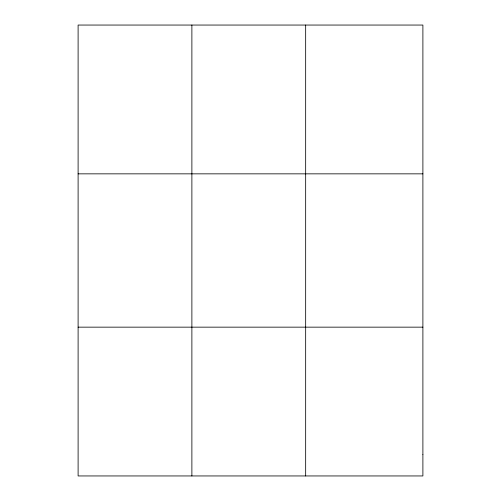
<?xml version="1.0" encoding="UTF-8"?>
<svg xmlns="http://www.w3.org/2000/svg" width="501" height="501" viewBox="0 0 501 501"><rect width="100%" height="100%" fill="white"/><g stroke="black" fill="none" stroke-linecap="round" stroke-linejoin="round"><path stroke-width="0.75" d="M78.106 173.847L422.894 173.847M78.106 327.153L422.894 327.153M305.666 25.05L305.666 475.95M191.883 25.05L191.883 475.95M422.894 454.695L422.894 475.95L78.106 475.95L78.106 25.05L422.894 25.05L422.894 454.695"/></g></svg>
